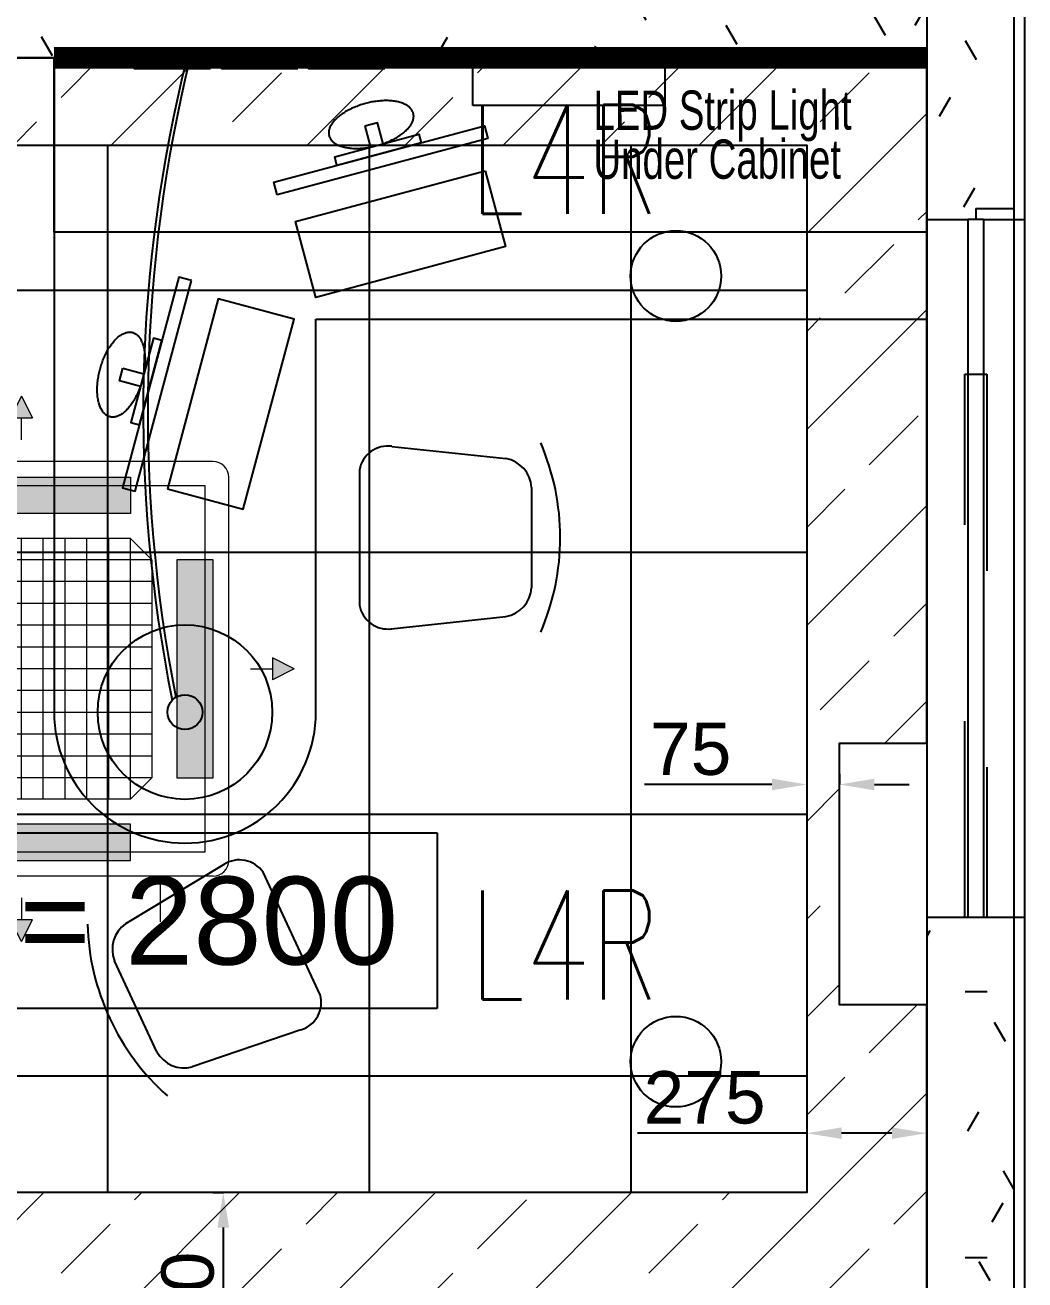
# Model space of a CAD drawing. Header units: millimetres. Extents: x -92759 to 184353, y -15225 to 86714.
# Drawn here: x -37799 to -35508, y 31191 to 34066 of the extents above; entities that cross this region are included whole.
import ezdxf

# ---------------------------------------------------------------- set-up
doc = ezdxf.new("R2010")
doc.units = ezdxf.units.MM
for name, pattern in [('HIDDEN', [0.375, 0.25, -0.125]), ('IDA - Dash 3mm', [900, 450, -450]), ('IDA - Grid Line', [2100, 1200, -300, 300, -300])]:
    doc.linetypes.add(name, pattern=pattern)
doc.layers.get('Defpoints').update_dxf_attribs({"color": 8})
for name, color, linetype in [('0-1', 9, 'Continuous'), ('A-_WALL----_E', 8, 'Continuous'), ('A-_WALL----_H', 8, 'Continuous'), ('A-_WALL----_H-1', 9, 'Continuous'), ('A-_WALLPRTN_E', 8, 'Continuous'), ('A-_WIND----_E', 8, 'Continuous'), ('A-PATT-CONC', 8, 'Continuous'), ('AAG_Dimension', 7, 'Continuous'), ('E-_LITG _ CKT -DB', 1, 'HIDDEN'), ('E-legend', 1, 'Continuous'), ('HF', 7, 'Continuous'), ('HF Text', 7, 'Continuous'), ('M-ACMV_FCU', 5, 'Continuous'), ('PDF_M-_ACON----_E-N', 7, 'Continuous')]:
    doc.layers.add(name, color=color, linetype=linetype)
for name, color, linetype, true_color in [('1599_FURN_RHH_BLK8 _NEW__1ST STY_dwg _2_-1', 7, 'Continuous', 0xaaaaaa), ('A-_FURN--1', 7, 'Continuous', 0xaaaaaa), ('A-_FURN--3', 7, 'Continuous', 0xaaaaaa), ('A-_FURN--4', 7, 'Continuous', 0xaaaaaa), ('A-_WIND----_E-1', 7, 'IDA - Dash 3mm', 0x00007f), ('S-_ANOTGRID_E-1', 9, 'IDA - Grid Line', 0x808080)]:
    doc.layers.add(name, color=color, linetype=linetype, true_color=true_color)
for name, color, linetype, lineweight in [('A--', 134, '500-1-RP', 25), ('HFI 9MM FPB', 94, 'Continuous', 5), ('M-ACMV_CDP', 190, 'DRAIN_PIPE', 25), ('M-ACMV_FCU-1', 86, 'Continuous', 9), ('M-ACMV_PWR', 1, 'REFRIGERANT', 25), ('M-ACMV_REF_PIPE', 134, '500-1-RP', 25), ('M-ACMV_VCD', 7, 'Continuous', 25)]:
    doc.layers.add(name, color=color, linetype=linetype, lineweight=lineweight)
doc.styles.add('Arial', font='arial.ttf')
doc.styles.add('Arial_4', font='arial.ttf', dxfattribs={"height": 1.8})
doc.styles.add('Simplex', font='simplex_.ttf', dxfattribs={"width": 0.7, "height": 450})
doc.styles.get("Standard").update_dxf_attribs({"font": 'arial.ttf'})
doc.linetypes.add('500-1-RP', pattern='A,0.75,-0.5,0.75,-0.5,0.75,-0.5,0.75,-1.7,["RP",Standard,S=1,R=0,X=-1,Y=-0.5],-1.7', length=7.9)
doc.linetypes.add('DRAIN_PIPE', pattern='A,0.5,-0.2,["D",Standard,S=0.1,R=0,X=-0.1,Y=-0.05],-0.25', length=0.95)
doc.linetypes.add('REFRIGERANT', pattern='A,15,-5.08,["R",Standard,S=2.54,R=0,X=-2.54,Y=-1.27],-5.08', length=25.16)
doc.dimstyles.get("Standard").update_dxf_attribs({"dimtxt": 0.18, "dimasz": 0.18, "dimexe": 0.18, "dimexo": 0.0625, "dimgap": 0.09, "dimtad": 0, "dimtih": 1, "dimtoh": 1, "dimdec": 4, "dimzin": 0, "dimdsep": 46, "dimtxsty": 'Standard', "dimcen": 0.09, "dimadec": 0, "dimazin": 0, "dimtfac": 1, "dimtdec": 4, "dimtofl": 0, "dimtmove": 0, "dimatfit": 3, "dimfxl": 1, "dimtolj": 1, "dimtzin": 0, "dimarcsym": 0})
pattern_1 = [(0, (-11870.95, 40538.29), (609.6, 152.4), [50.292, -406.908, 50.292, -406.908, -2438.4]), (0, (-11870.95, 40538.29), (609.6, 152.4), [-914.4, 50.292, -864.108, 50.292, -406.908, -1066.8]), (0, (-11870.95, 40538.29), (609.6, 152.4), [-2286, 50.292, -254.508, 50.292, -711.708]), (120, (-11642.35, 40614.49), (-436.78227, 451.7291), [50.292, -406.908, 50.292, -406.908, -2438.4]), (120, (-11642.35, 40614.49), (-436.78227, 451.7291), [-914.4, 50.292, -864.108, 50.292, -406.908, -1066.8]), (120, (-11642.35, 40614.49), (-436.78227, 451.7291), [-2286, 50.292, -254.508, 50.292, -711.708]), (240, (-11566.15, 40919.29), (-172.81773, -604.1291), [50.292, -406.908, 50.292, -406.908, -2438.4]), (240, (-11566.15, 40919.29), (-172.81773, -604.1291), [-914.4, 50.292, -864.108, 50.292, -406.908, -1066.8]), (240, (-11566.15, 40919.29), (-172.81773, -604.1291), [-2286, 50.292, -254.508, 50.292, -711.708])]

# ---------------------------------------------------------------- blocks, each defined once
blk = doc.blocks.new('IDA - Top Hung - 2 Panels - 1245L X 600H - B9-AW21-8955864-BLK8_RHH_1ST STOREY PLAN')
at = {"layer": 'A-_WIND----_E-1'}
for p, q in [((-622.5, 25), (622.5, 25)), ((-622.5, -25), (-622.5, 25)), ((622.5, 25), (622.5, -25)), ((622.5, -25), (-622.5, -25))]:
    blk.add_line(p, q, dxfattribs=at)
blk = doc.blocks.new('IDA - Casement w Top Hung - 1 Panel - 1600L X 1800H - B8-AW08-10169766-BLK8_RHH_1ST STOREY PLAN')
at = {"layer": 'A-_WIND----_E'}
for p, q in [((-800, 17.5), (800, 17.5)), ((-800, 17.5), (-800, -17.5)), ((800, 17.5), (800, -17.5)), ((800, -17.5), (-800, -17.5))]:
    blk.add_line(p, q, dxfattribs=at)
blk = doc.blocks.new('1599_FURN_RHH_BLK8 _NEW__1ST STY_dwg _2_-10346281-BLK8_RHH_1ST STOREY PLAN')
at = {"layer": 'A-_FURN--1', "flags": 128}
for points in [[(-1896.7, -45374.1), (-1896.7, -45349.1), (-2071.7, -45349.1), (-2071.7, -45374.1)], [(-1696.7, -45374.1), (-1696.7, -45349.1), (-1871.7, -45349.1), (-1871.7, -45374.1)], [(-1496.7, -45374.1), (-1496.7, -45349.1), (-1671.7, -45349.1), (-1671.7, -45374.1)]]:
    blk.add_lwpolyline(points, close=True, dxfattribs=at)
at = {"layer": 'A-_FURN--3', "flags": 128}
for points in [[(-1295.1, -45459.1), (-1295.1, -45349.1), (-855.1, -45349.1), (-855.1, -45459.1)], [(-1267, -45608.7), (-1220.4, -45782.6), (-1655.1, -45899.1), (-1701.7, -45725.2)], [(-1995.4, -46337.1), (-1821.6, -46383.7), (-1705.1, -45949.1), (-1879, -45902.5)]]:
    blk.add_lwpolyline(points, close=True, dxfattribs=at)
at = {"layer": 'A-_FURN--3'}
for radius in [200, 40]:
    blk.add_circle((-1955.1, -46849.1), radius, dxfattribs=at)
for centre, radius, start, end in [((1267, -46160.4), 3317.9, 165.8454, 191.4978), ((1357, -46157.1), 3397.5, 166.2418, 191.1674)]:
    blk.add_arc(centre, radius, start, end, dxfattribs=at)
at = {"layer": 'A-_FURN--4'}
for p, q in [((-2255.1, -45349.1), (-255.1, -45349.1)), ((-2255.1, -45749.1), (-2255.1, -45349.1)), ((-255.1, -45349.1), (-2255.1, -45349.1)), ((-2255.1, -45349.1), (-2255.1, -45949.1)), ((-255.1, -45349.1), (-255.1, -45749.1)), ((-255.1, -45949.1), (-255.1, -45349.1)), ((-255.1, -45749.1), (-2255.1, -45749.1)), ((-2255.1, -45949.1), (-2255.1, -46849.1)), ((-1655.1, -45949.1), (-255.1, -45949.1)), ((-1655.1, -46849.1), (-1655.1, -45949.1)), ((-1480.8, -46240.2), (-1219.6, -46268.2)), ((-1555.1, -46294.4), (-1555.1, -46603.8)), ((-1160.7, -46334.1), (-1160.7, -46564.1)), ((-1482.7, -46658.2), (-1219.6, -46630)), ((-1864.6, -47197.4), (-2091.2, -47334.1)), ((-1645.3, -47496.5), (-1776, -47216.1)), ((-2019.5, -47627.2), (-2116.7, -47418.8)), ((-1689.7, -47577), (-1938.3, -47662))]:
    blk.add_line(p, q, dxfattribs=at)
at = {"layer": 'A-_FURN--4', "flags": 128}
for points in [[(-1744, -45664.1), (-1751.7, -45635.1), (-1268.8, -45505.7), (-1261, -45534.6)], [(-1542.8, -45506.6), (-1529.9, -45554.9), (-1500.9, -45547.2), (-1513.9, -45498.9)], [(-1606.8, -45596.3), (-1612, -45576.9), (-1418.8, -45525.2), (-1413.6, -45544.5)], [(-1940.1, -45860.2), (-1969.1, -45852.4), (-2098.5, -46335.4), (-2069.5, -46343.2)], [(-2007.9, -45997.3), (-2027.2, -45992.2), (-2079, -46185.3), (-2059.7, -46190.5)], [(-2097.5, -46061.3), (-2049.2, -46074.3), (-2057, -46103.2), (-2105.3, -46090.3)]]:
    blk.add_lwpolyline(points, close=True, dxfattribs=at)
at = {"layer": 'A-_FURN--4'}
for centre, radius, start, end in [((-1490.3, -46305.2), 65.8, 81.7351, 170.4846), ((-1642.8, -46449.1), 547.7, 336.6649, 23.3351), ((-1232.2, -46338.7), 71.6, 3.695, 79.8843), ((-1232.2, -46559.4), 71.6, 280.1157, 356.305), ((-1490.3, -46592.9), 65.8, 189.5154, 278.2649), ((-1955.1, -46849.1), 300, 180, 0), ((-1830.2, -47253.4), 65.8, 34.5154, 123.2649), ((-1631.2, -47319.2), 547.7, 181.6649, 228.3351), ((-2050, -47392.7), 71.6, 125.1157, 201.305), ((-1708.6, -47514.1), 65.8, 286.7351, 15.4846), ((-1956.7, -47592.8), 71.6, 208.695, 284.8843)]:
    blk.add_arc(centre, radius, start, end, dxfattribs=at)
for points in [[(-1431.8, -45476.9), (-1444.7, -45428.6), (-1541.3, -45454.5)], [(-1541.3, -45454.5), (-1637.9, -45480.3), (-1624.9, -45528.6)], [(-1515.4, -45551.1), (-1418.8, -45525.2), (-1431.8, -45476.9)], [(-1624.9, -45528.6), (-1612, -45576.9), (-1515.4, -45551.1)], [(-2149.7, -46062.9), (-2123.8, -45966.3), (-2075.5, -45979.2)], [(-2075.5, -45979.2), (-2027.2, -45992.2), (-2053.1, -46088.8)], [(-2127.3, -46172.4), (-2175.6, -46159.5), (-2149.7, -46062.9)], [(-2053.1, -46088.8), (-2079, -46185.3), (-2127.3, -46172.4)]]:
    blk.add_rational_spline(points, [1, 0.707106781187, 1], degree=2, dxfattribs=at)
blk = doc.blocks.new('A$Cb2bf8f38')
at = {"layer": 'A-_WALL----_H'}
h = blk.add_hatch(dxfattribs=at)
h.set_pattern_fill('FP_3', color=256, style=0, pattern_type=2)
h.set_pattern_definition([(0, (-11870.95, 40538.3), (1219.2, 304.8), [50.292, -864.108, 50.292, -864.108, -4876.8]), (0, (-11870.95, 40538.3), (1219.2, 304.8), [-1828.8, 50.292, -1778.508, 50.292, -864.108, -2133.6]), (0, (-11870.95, 40538.3), (1219.2, 304.8), [-4572, 50.292, -559.308, 50.292, -1473.708]), (120, (-11413.75, 40690.7), (-873.5645, 903.4582), [50.292, -864.108, 50.292, -864.108, -4876.8]), (120, (-11413.75, 40690.7), (-873.5645, 903.4582), [-1828.8, 50.292, -1778.508, 50.292, -864.108, -2133.6]), (120, (-11413.75, 40690.7), (-873.5645, 903.4582), [-4572, 50.292, -559.308, 50.292, -1473.708]), (240, (-11261.35, 41300.3), (-345.6355, -1208.2582), [50.292, -864.108, 50.292, -864.108, -4876.8]), (240, (-11261.35, 41300.3), (-345.6355, -1208.2582), [-1828.8, 50.292, -1778.508, 50.292, -864.108, -2133.6]), (240, (-11261.35, 41300.3), (-345.6355, -1208.2582), [-4572, 50.292, -559.308, 50.292, -1473.708])])
h.paths.add_polyline_path([(7425, -1700), (7425, -520), (7400, -520), (7400, -1700)])
h.paths.add_polyline_path([(7425, 1080), (7425, 3100), (7400, 3100), (7400, 1105), (7312.5, 1105), (7312.5, 1080), (7330.2, 1080)])
h.paths.add_polyline_path([(7400, 4700), (7425, 4700), (7425, 5450), (7312.5, 5450), (7312.5, 5425), (7400, 5425), (7400, 5300)])
h.paths.add_polyline_path([(7425, 7050), (7425, 9000), (7400, 9000), (7400, 7075), (7312.5, 7075), (7312.5, 7050), (7330.2, 7050)])
at = {"layer": 'A-_WALL----_H-1'}
h = blk.add_hatch(dxfattribs=at)
h.set_pattern_fill('FP_1', color=256, style=0, pattern_type=2)
h.set_pattern_definition(pattern_1)
h.paths.add_polyline_path([(7287.5, -1700), (7400, -1700), (7400, -520), (7200, -520), (7200, -1700)])
h.paths.add_polyline_path([(7200, 1080), (7312.5, 1080), (7312.5, 1105), (7400, 1105), (7400, 3100), (7200, 3100), (7200, 1450)])
h.paths.add_polyline_path([(7400, 5300), (7400, 5425), (7312.5, 5425), (7312.5, 5450), (7200, 5450), (7200, 5300), (7309.1, 5300)])
h.paths.add_polyline_path([(7200, 7050), (7312.5, 7050), (7312.5, 7075), (7400, 7075), (7400, 9000), (7200, 9000), (7200, 8188.6)])
h = blk.add_hatch(dxfattribs=at)
h.set_pattern_fill('FP_1', color=256, style=0, pattern_type=2)
h.set_pattern_definition(pattern_1)
h.paths.add_polyline_path([(2450, 1450), (7200, 1450), (7200, 1600), (2450, 1600)])
blk.add_lwpolyline([(-2385, -9825), (-2385, -5100), (7400, -5125), (7400, 46800), (-18575, 46800), (-18575, 38037.5), (-30600, 38100), (-30625, 26375), (-28100, 26375), (-28100, -2400), (-10500, -2425), (-10500, -9800), (-2385, -9825)], close=True)
at = {"layer": 'A-_WALL----_E'}
for p, q in [((7200, 4700), (7200, -4900)), ((7425, -5125), (7425, 4700)), ((7400, 1105), (7400, 3100)), ((7312.5, 1105), (7312.5, 1080)), ((7312.5, 1105), (7400, 1105)), ((7200, 1080), (7295.2, 1080)), ((7330.2, 1080), (7425, 1080)), ((7287.5, -520), (7200, -520)), ((7425, -520), (7337.5, -520)), ((7400, -5125), (7400, -520))]:
    blk.add_line(p, q, dxfattribs=at)
at = {"layer": 'A-_WALLPRTN_E'}
blk.add_line((2450, 1450), (7200, 1450), dxfattribs=at)
at = {"layer": 'S-_ANOTGRID_E-1'}
blk.add_line((7400, -20141.4), (7400, 53272.8), dxfattribs=at)
at = {"layer": '1599_FURN_RHH_BLK8 _NEW__1ST STY_dwg _2_-1'}
blk.add_blockref('1599_FURN_RHH_BLK8 _NEW__1ST STY_dwg _2_-10346281-BLK8_RHH_1ST STOREY PLAN', (7455.1, 46800), dxfattribs=at)
at = {"layer": 'A-_WIND----_E', "rotation": 269.9999999999999}
blk.add_blockref('IDA - Casement w Top Hung - 1 Panel - 1600L X 1800H - B8-AW08-10169766-BLK8_RHH_1ST STOREY PLAN', (7312.7, 280), dxfattribs=at)
at = {"layer": 'A-_WIND----_E-1', "rotation": 89.99999999999991}
blk.add_blockref('IDA - Top Hung - 2 Panels - 1245L X 600H - B9-AW21-8955864-BLK8_RHH_1ST STOREY PLAN', (7312.5, 102.5), dxfattribs=at)
blk = doc.blocks.new('*D632')
at = {"layer": 'AAG_Dimension', "color": 0, "lineweight": -2, "transparency": 16777216}
for p, q in [((18796, 458447.9), (18407.9, 458447.9)), ((18796, 458468.4), (18796, 458447.7)), ((18991, 458447.9), (18876, 458447.9)), ((19071, 458468.4), (19071, 458447.7))]:
    blk.add_line(p, q, dxfattribs=at)
at = {"layer": 'AAG_Dimension', "color": 0, "transparency": 16777216}
for points in [[(18876, 458461.2), (18876, 458434.6), (18796, 458447.9)], [(18991, 458461.2), (18991, 458434.6), (19071, 458447.9)]]:
    blk.add_solid(points, dxfattribs=at)
at = {"layer": 'Defpoints', "color": 0, "transparency": 16777216}
for p in [(18796, 458468.4), (18796, 458447.9), (19071, 458468.4)]:
    blk.add_point(p, dxfattribs=at)
at = {"layer": 'AAG_Dimension', "color": 152, "true_color": 0x2776bb, "transparency": 16777216, "insert": (18561.9, 458529.2), "char_height": 120, "attachment_point": 5, "style": 'Arial'}
blk.add_mtext('\\A1;275', dxfattribs=at)
blk = doc.blocks.new('*D634')
at = {"layer": 'AAG_Dimension', "color": 0, "lineweight": -2, "transparency": 16777216}
for p, q in [((18796, 459271.2), (18796, 459246.7)), ((18871, 459271.2), (18871, 459246.7)), ((18716, 459246.8), (18424.1, 459246.8)), ((18951, 459246.8), (19031, 459246.8))]:
    blk.add_line(p, q, dxfattribs=at)
at = {"layer": 'AAG_Dimension', "color": 0, "transparency": 16777216}
for points in [[(18716, 459260.2), (18716, 459233.5), (18796, 459246.8)], [(18951, 459260.2), (18951, 459233.5), (18871, 459246.8)]]:
    blk.add_solid(points, dxfattribs=at)
at = {"layer": 'Defpoints', "color": 0, "transparency": 16777216}
for p in [(18796, 459271.2), (18871, 459271.2), (18796, 459246.8)]:
    blk.add_point(p, dxfattribs=at)
at = {"layer": 'AAG_Dimension', "color": 152, "true_color": 0x2776bb, "transparency": 16777216, "insert": (18530, 459327.9), "char_height": 120, "attachment_point": 5, "style": 'Arial'}
blk.add_mtext('\\A1;75', dxfattribs=at)
blk = doc.blocks.new('*D635')
at = {"layer": 'AAG_Dimension', "color": 0, "lineweight": -2, "transparency": 16777216}
for p, q in [((17434.5, 458311.7), (17459, 458311.7)), ((17458.8, 458231.7), (17458.8, 457841.7)), ((17434.5, 457761.7), (17459, 457761.7))]:
    blk.add_line(p, q, dxfattribs=at)
at = {"layer": 'AAG_Dimension', "color": 0, "transparency": 16777216}
for points in [[(17445.5, 458231.7), (17472.2, 458231.7), (17458.8, 458311.7)], [(17445.5, 457841.7), (17472.2, 457841.7), (17458.8, 457761.7)]]:
    blk.add_solid(points, dxfattribs=at)
at = {"layer": 'Defpoints', "color": 0, "transparency": 16777216}
for p in [(17434.5, 458311.7), (17434.5, 457761.7), (17458.8, 457761.7)]:
    blk.add_point(p, dxfattribs=at)
at = {"layer": 'AAG_Dimension', "color": 152, "true_color": 0x2776bb, "transparency": 16777216, "insert": (17377.6, 458036.7), "char_height": 120, "attachment_point": 5, "rotation": 90, "style": 'Arial'}
blk.add_mtext('\\A1;550', dxfattribs=at)
blk = doc.blocks.new('A$C020d881d')
at = {"layer": 'E-legend', "lineweight": 25}
blk.add_circle((818.7, 172), 103.8, dxfattribs=at)
at = {"layer": 'E-legend', "lineweight": 25, "style": 'Simplex', "width": 0.7}
blk.add_text('L4R', height=250, dxfattribs=at).set_placement((345.2, 314.3))
blk = doc.blocks.new('EL_B8_L1_R4')
at = {"color": 1, "linetype": 'HIDDEN', "ltscale": 40, "const_width": 50}
blk.add_lwpolyline([(17992.9, -39108.3), (15992.9, -39108.3)], dxfattribs=at)
at = {"layer": 'E-_LITG _ CKT -DB', "ltscale": 0.5}
for p in [(16599.3, -39780.3), (16599.3, -41580.3)]:
    blk.add_blockref('A$C020d881d', p, dxfattribs=at)
at = {"color": 1, "linetype": 'HIDDEN', "ltscale": 40, "style": 'Arial', "width": 0.7}
for s, p in [('LED Strip Light', (17229, -39273.5)), ('Under Cabinet', (17229, -39385.8))]:
    blk.add_text(s, height=90, rotation=0.0627, dxfattribs=at).set_placement(p)
blk = doc.blocks.new('A$Ca8a76259')
at = {"layer": 'M-ACMV_FCU', "lineweight": 0}
h = blk.add_hatch(color=256, dxfattribs=at)
h.dxf.hatch_style = 1
h.paths.add_polyline_path([(0, 625), (-25, 575), (25, 575)])
h = blk.add_hatch(color=256, dxfattribs=at)
h.dxf.hatch_style = 1
h.paths.add_polyline_path([(250, 356), (250, 439), (-250, 439), (-250, 356)])
h.paths.add_polyline_path([(356, -250), (439, -250), (439, 250), (356, 250)])
h.paths.add_polyline_path([(-356, 250), (-439, 250), (-439, -250), (-356, -250)])
h.paths.add_polyline_path([(-250, -356), (-250, -439), (250, -439), (250, -356)])
h = blk.add_hatch(color=256, dxfattribs=at)
h.dxf.hatch_style = 1
h.paths.add_polyline_path([(-625, 0), (-575, -25), (-575, 25)])
h = blk.add_hatch(color=256, dxfattribs=at)
h.dxf.hatch_style = 1
h.paths.add_polyline_path([(625, 0), (575, 25), (575, -25)])
h = blk.add_hatch(color=256, dxfattribs=at)
h.dxf.hatch_style = 1
h.paths.add_polyline_path([(0, -625), (25, -575), (-25, -575)])
for p, q in [((0, 625), (-25, 575)), ((0, 625), (25, 575)), ((-25, 575), (25, 575)), ((0, 525), (0, 575)), ((439, 475), (-439, 475)), ((439, 475), (439, 475)), ((-475, 439), (-475, -439)), ((475, 439), (475, 439)), ((475, 439), (475, -439)), ((-298.5, 250), (-250, 298.5)), ((-250, 298.5), (250, 298.5)), ((-250, 298.5), (-250, -298.5)), ((-200, 298.5), (-200, -298.5)), ((-150, 298.5), (-150, -298.5)), ((-100, 298.5), (-100, -298.5)), ((-50, 298.5), (-50, -298.5)), ((0, 298.5), (0, -298.5)), ((50, 298.5), (50, -298.5)), ((100, 298.5), (100, -298.5)), ((150, 298.5), (150, -298.5)), ((200, 298.5), (200, -298.5)), ((250, 298.5), (298.5, 250)), ((250, 298.5), (250, -298.5)), ((-298.5, 250), (-298.5, -250)), ((298.5, 250), (-298.5, 250)), ((298.5, 250), (298.5, -250)), ((298.5, 200), (-298.5, 200)), ((298.5, 150), (-298.5, 150)), ((298.5, 100), (-298.5, 100)), ((298.5, 50), (-298.5, 50)), ((-625, 0), (-575, 25)), ((-625, 0), (-575, -25)), ((-575, -25), (-575, 25)), ((-525, 0), (-575, 0)), ((298.5, 0), (-298.5, 0)), ((525, 0), (575, 0)), ((575, 25), (575, -25)), ((625, 0), (575, 25)), ((625, 0), (575, -25)), ((298.5, -50), (-298.5, -50)), ((298.5, -100), (-298.5, -100)), ((298.5, -150), (-298.5, -150)), ((298.5, -200), (-298.5, -200)), ((-250, -298.5), (-298.5, -250)), ((298.5, -250), (-298.5, -250)), ((250, -298.5), (298.5, -250)), ((-250, -298.5), (250, -298.5)), ((439, -475), (-439, -475)), ((0, -525), (0, -575)), ((25, -575), (-25, -575)), ((0, -625), (-25, -575)), ((0, -625), (25, -575))]:
    blk.add_line(p, q, dxfattribs=at)
for points in [[(-250, 356), (250, 356), (250, 439), (-250, 439)], [(420, 420), (420, -420), (-420, -420), (-420, 420)], [(-356, 250), (-356, -250), (-439, -250), (-439, 250)], [(356, 250), (356, -250), (439, -250), (439, 250)], [(-250, -356), (250, -356), (250, -439), (-250, -439)]]:
    blk.add_lwpolyline(points, close=True, dxfattribs=at)
for centre, start, end in [((-439, 439), 90, 180), ((439, 439), 0, 90), ((-439, -439), 180, 270), ((439, -439), 270, 0)]:
    blk.add_arc(centre, 36, start, end, dxfattribs=at)
blk = doc.blocks.new('SSO')
at = {"layer": 'M-ACMV_PWR', "linetype": 'ByBlock', "lineweight": 5}
for p, q in [((1064770.3, 20778.3), (1064770.3, 20878.3)), ((1064820.3, 20828.3), (1064720.3, 20828.3))]:
    blk.add_line(p, q, dxfattribs=at)
blk.add_circle((1064770.3, 20733.6), 44.6, dxfattribs=at)
blk.add_circle((1064770.3, 20733.6), 44.6, dxfattribs=at)
blk = doc.blocks.new('A$C81577ca4')
at = {"layer": 'A--', "lineweight": 0, "ltscale": 0.75}
for p, q in [((19, -95), (-36, -125)), ((-36, -125), (-86, -125)), ((19, -155), (-36, -125))]:
    blk.add_line(p, q, dxfattribs=at)
blk = doc.blocks.new('A$C49267d6b')
at = {"layer": 'PDF_M-_ACON----_E-N', "lineweight": 0}
for p, q in [((0, 127), (0, 76.2)), ((-25.4, 76.2), (12.7, 101.6)), ((0, 63.5), (0, 38.1)), ((-25.4, 25.4), (12.7, 0)), ((0, -25.4), (0, 25.4))]:
    blk.add_line(p, q, dxfattribs=at)
blk = doc.blocks.new('FCU -1')
at = {"layer": 'M-ACMV_CDP', "lineweight": 5}
blk.add_line((378826.6, -51081.4), (378826.6, -51186.4), dxfattribs=at)
at = {"layer": 'M-ACMV_VCD', "lineweight": 5}
blk.add_lwpolyline([(378127.5, -50132.1), (378127.5, -50032.1), (378227.5, -50032.1), (378227.5, -50132.1)], close=True, dxfattribs=at)
at = {"layer": 'M-ACMV_FCU', "lineweight": 5, "rotation": 270}
blk.add_blockref('A$Ca8a76259', (378508.4, -50607.1), dxfattribs=at)
at = {"layer": 'M-ACMV_PWR', "color": 1, "linetype": 'ByBlock', "lineweight": 5, "xscale": 0.85, "yscale": 0.85, "zscale": 0.85, "rotation": 90}
blk.add_blockref('SSO', (395697, -956204), dxfattribs=at)
at = {"layer": 'M-ACMV_REF_PIPE', "lineweight": 5, "rotation": 90}
blk.add_blockref('A$C81577ca4', (378012.4, -51100.4), dxfattribs=at)
at = {"layer": 'M-ACMV_VCD', "lineweight": 5, "xscale": -1.181061443391948, "yscale": 1.181061443391948, "zscale": 1.181061443391948, "rotation": 90}
blk.add_blockref('A$C49267d6b', (378237.5, -50082.1), dxfattribs=at)
blk = doc.blocks.new('ACMV_B8L1_R9')
at = {"layer": 'M-ACMV_FCU-1'}
blk.add_blockref('FCU -1', (-126513.1, -26756.2), dxfattribs=at)
blk = doc.blocks.new('RCP_B8L1')
at = {"layer": 'A-PATT-CONC'}
h = blk.add_hatch(dxfattribs=at)
h.set_pattern_fill('ANSI37', color=256, scale=189, angle=45)
h.set_pattern_definition([(90, (14595.95, 460711.7), (-600.075, 0), []), (180, (14595.95, 460711.7), (-6e-14, -600.075), [])])
h.paths.add_polyline_path([(14595.95033, 460711.70958), (18795.95033, 460711.70957), (18795.95033, 458311.70958), (15795.95032, 458311.70959), (15795.95032, 457111.70958), (14595.95032, 457111.70958)])
at = {"layer": 'HFI 9MM FPB'}
h = blk.add_hatch(dxfattribs=at)
h.set_pattern_fill('ANSI33', color=256, scale=50)
h.paths.add_polyline_path([(19070.95033, 460911.70958), (14320.95033, 460911.70958), (14320.95033, 456911.7134), (16220.95033, 456911.7134), (16220.95033, 457761.70958), (19070.95033, 457761.70958), (19070.95033, 458741.7134), (18870.95033, 458741.7134), (18870.95033, 459341.7134), (19070.95033, 459341.7134)])
h.paths.add_polyline_path([(14595.95033, 460711.70958), (18795.95033, 460711.70957), (18795.95033, 458311.70958), (15795.95032, 458311.70959), (15795.95032, 457111.70958), (14595.95032, 457111.70958)], flags=16)
at = {"layer": 'HF'}
for points in [[(19070.95033, 460911.70958), (14320.95033, 460911.70958), (14320.95033, 456911.7134), (16220.95033, 456911.7134), (16220.95033, 457761.70958), (19070.95033, 457761.70958), (19070.95033, 458741.7134), (18870.95033, 458741.7134), (18870.95033, 459341.7134), (19070.95033, 459341.7134)], [(14595.95033, 460711.70958), (18795.95033, 460711.70957), (18795.95033, 458311.70958), (15795.95032, 458311.70959), (15795.95032, 457111.70958), (14595.95032, 457111.70958)]]:
    blk.add_lwpolyline(points, close=True, dxfattribs=at)
at = {"layer": 'HF Text', "insert": (16584.56485, 459035.63683), "char_height": 201.462343, "width": 1263.3462081, "attachment_point": 1, "style": 'Arial_4', "bg_fill": 16, "box_fill_scale": 1.5, "bg_fill_color": 256, "bg_fill_transparency": 0}
blk.add_mtext('CH= 2800', dxfattribs=at)
at = {"layer": 'AAG_Dimension'}
for base, p1, p2, picture, middle in [((18795.95033, 459246.83618), (18870.95033, 459271.24372), (18795.95033, 459271.24372), '*D634', (18530.0431, 459327.85938)), ((18795.95033, 458447.88902), (19070.95033, 458468.43885), (18795.95033, 458468.43885), '*D632', (18561.91213, 458529.15778))]:
    dim = blk.add_linear_dim(base=base, p1=p1, p2=p2, dimstyle='Standard', dxfattribs=at)
    dim.commit()
    dim.dimension.update_dxf_attribs({"geometry": picture, "text_midpoint": middle})
dim = blk.add_linear_dim(base=(17458.82022, 457761.70958), p1=(17434.45772, 458311.70959), p2=(17434.45772, 457761.70958), angle=90, dimstyle='Standard', dxfattribs=at)
dim.commit()
dim.dimension.update_dxf_attribs({"geometry": '*D635', "text_midpoint": (17377.55147, 458036.70959)})

msp = doc.modelspace()

# ---------------------------------------------------------------- block references
at = {"layer": '0-1'}
msp.add_blockref('A$Cb2bf8f38', (-42933, 32541.2), dxfattribs=at)

# ---------------------------------------------------------------- next in the draw order: block references
at = {"color": 0}
msp.add_blockref('EL_B8_L1_R4', (-53725.9, 73099.6), dxfattribs=at)
at = {"layer": 'A-PATT-CONC', "color": 152, "true_color": 0x2776bb}
msp.add_blockref('RCP_B8L1', (-54804, -426920.5), dxfattribs=at)

# ---------------------------------------------------------------- next in the draw order: block references
at = {"layer": 'M-ACMV_FCU', "color": 5}
msp.add_blockref('ACMV_B8L1_R9', (-289803, 109954.6), dxfattribs=at)

doc.saveas('drawing.dxf')
